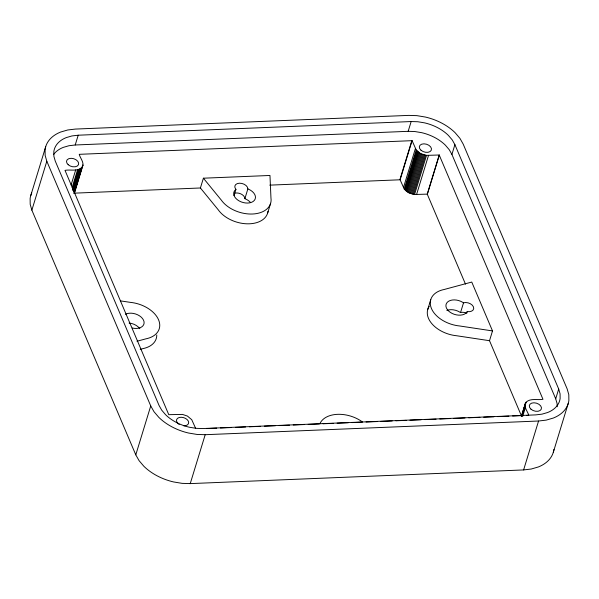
<?xml version="1.0" encoding="UTF-8"?>
<svg xmlns="http://www.w3.org/2000/svg" width="599" height="599" viewBox="0 0 599 599"><rect width="100%" height="100%" fill="white"/><g stroke="black" fill="none" stroke-linecap="round" stroke-linejoin="round"><path stroke-width="0.9" d="M195.559 428.203L191.755 419.719L187.435 416.073L182.493 414.418L168.768 414.673L64.999 170.356C70.345 169.292 77.436 171.726 81.846 167.48C85.253 163.392 80.139 158.301 79.233 154.325L412.082 140.668L416.215 149.937L420.543 153.576L426.503 155.373L439.209 154.999L542.971 399.301C537.625 400.364 530.534 397.923 526.124 402.176C522.717 406.264 527.831 411.348 528.737 415.332L526.618 415.421M557.235 406.721L557.085 403.584L555.707 398.814L451.916 154.437L449.257 149.72L445.401 145.198A35.895 23.219 17 0 0 421.689 132.671L414.83 131.533L408.166 131.323L75.212 144.988L68.952 145.729L63.277 147.376A35.895 23.219 17 0 0 53.7 154.37M30.729 195.686L45.681 146.777M553.918 449.43A44.903 29.044 17 0 1 538.351 466.958L531.253 469.024L523.608 469.93L190.242 483.61L182.103 483.356L173.523 481.933A44.903 29.044 17 0 1 143.857 466.262L139.035 460.601L135.786 454.843L31.867 210.159L46.819 161.251L45.15 155.426L45.082 149.57A44.903 29.044 17 0 1 60.649 132.042L67.747 129.976L75.392 129.07L408.758 115.39L416.897 115.644L425.477 117.067A44.903 29.044 17 0 1 455.143 132.738L459.965 138.399L463.214 144.157L567.133 388.841L568.803 394.666L568.87 400.521A44.903 29.044 17 0 1 553.304 418.05L546.206 420.116L538.561 421.015L205.195 434.702L197.056 434.447L188.475 433.017A44.903 29.044 17 0 1 158.81 417.346L153.988 411.693L150.738 405.935L46.819 161.251M75.212 144.988L78.207 135.209L411.161 121.545L417.825 121.747L424.684 122.885A35.895 23.219 17 0 1 448.396 135.411L452.252 139.934L454.903 144.651L558.702 389.036L560.072 393.805L560.125 398.485A35.895 23.219 17 0 1 547.688 412.494L542.013 414.149L535.746 414.882L202.791 428.547L196.128 428.345L189.269 427.207A35.895 23.219 17 0 1 165.556 414.68L161.7 410.158L159.049 405.441L55.25 161.056L53.88 156.287L53.828 151.607A35.895 23.219 17 0 1 66.272 137.598L71.94 135.943L78.207 135.209M71.071 185.031L75.699 169.914M72.15 187.48L77.585 169.697M72.479 189.044L78.462 169.48M72.756 190.542L79.278 169.203M73.512 190.197L80.034 168.858M73.647 191.575L80.723 168.454M73.984 192.002L81.322 167.99M73.962 193.267L81.846 167.48M74.119 193.597L82.774 165.212M74.426 193.245L82.999 165.01M268.008 211.357A27.217 17.603 17 0 1 246.96 223.809A27.217 17.603 17 0 1 218.283 209.852L200.41 187.981L203.398 178.195L269.969 175.47L270.958 198.029A27.217 17.603 17 0 1 252.471 214.015A27.217 17.603 17 0 1 221.278 200.066L203.398 178.195M135.786 454.843L150.738 405.935M234.022 195.588L235.931 189.366A6.709 4.335 17 0 1 239.39 183.204A6.709 4.335 17 0 1 247.874 188.872L248.667 189.254A11.179 7.225 17 0 1 254.388 200.328A11.179 7.225 17 0 1 239.203 200.957A11.179 7.225 17 0 1 235.474 189.793L235.931 189.366M250.599 202.582A11.179 7.225 17 0 0 245.68 199.033L244.879 198.658L247.874 188.872M267.648 213.049L270.636 203.271M190.242 483.61L205.195 434.702M408.166 131.323L411.161 121.545M269.767 185.136L399.855 179.797L411.82 140.668M465.49 284.143L427.244 194.121L414.545 194.503L408.578 192.706L404.25 189.067L400.117 179.79L412.082 140.668M403.449 187.644L415.414 148.515M404.25 189.067L416.215 149.937M404.789 189.756L416.747 150.626M405.403 190.415L417.368 151.292M406.1 191.051L418.065 151.921M406.863 191.65L418.828 152.52M407.694 192.197L419.659 153.074M408.578 192.706L420.543 153.576M409.506 193.163L421.471 154.033M410.48 193.552L422.445 154.43M411.476 193.889L423.441 154.767M412.494 194.158L424.451 155.036M413.52 194.368L425.477 155.238M414.545 194.503L426.503 155.373M416.552 194.563L428.51 155.433M427.244 194.121L439.209 154.999M427.342 194.316L439.299 155.186M451.916 154.437L454.903 144.651M427.753 309.466L430.741 299.687M466.059 312.94A6.709 4.335 17 0 0 460.541 312.581L463.529 302.794L462.787 302.36A11.179 7.225 17 0 0 447.326 302.255A11.179 7.225 17 0 0 452.058 313.397A11.179 7.225 17 0 0 466.898 312.049L467.257 311.562A6.709 4.335 17 0 0 473.442 306.853A6.709 4.335 17 0 0 463.529 302.794M466.711 313.344L467.257 311.562M521.489 415.991L489.518 340.704L492.505 330.925L471.757 282.062L444.114 289.504A27.217 17.603 17 0 0 431.475 308.575A27.217 17.603 17 0 0 459.605 325.968L492.505 330.925M521.31 416.425L525.353 403.337M521.617 416.073L525.697 402.738M521.669 416.006L524.926 405.336M521.774 416.402L523.137 411.955M523.676 410.18L526.124 402.176M521.999 415.818L524.986 406.04M522.687 416.372L525.405 407.477M523.608 469.93L538.561 421.015M555.707 398.814L558.702 389.036M553.319 452.223L568.271 403.314M136.999 341.243L145.909 338.839A27.217 17.603 17 0 0 158.555 319.776A27.217 17.603 17 0 0 130.425 302.375L120.369 300.863M140.248 349.344L142.921 348.625A27.217 17.603 17 0 0 156.766 334.998M74.957 193.133L200.41 187.981M206.423 428.562L216.688 428.143M220.425 427.993L231.626 427.529M235.362 427.379L245.627 426.96M249.364 426.802L260.565 426.346M264.301 426.189L275.503 425.732M279.239 425.575L289.504 425.155M293.24 425.005L304.442 424.541M308.171 424.392L319.379 423.927M323.108 423.778L333.381 423.358M337.11 423.201L348.319 422.744M352.047 422.587L362.32 422.168M366.049 422.01L377.258 421.554M380.986 421.404L392.188 420.94M395.924 420.79L406.189 420.363M409.926 420.213L421.127 419.757M424.863 419.599L436.065 419.143M439.801 418.986L450.066 418.566M453.802 418.416L465.004 417.952M468.74 417.803L479.941 417.338M483.678 417.189L493.943 416.762M497.679 416.612L508.88 416.155M512.617 415.998L522.882 415.579M489.518 340.704L456.618 335.747A27.217 17.603 17 0 1 429.221 306.321M460.541 312.581L459.792 312.139A11.179 7.225 17 0 0 446.839 310.424M31.867 210.159L30.197 204.334L30.13 198.479A44.903 29.044 17 0 1 31.74 193.02M178.292 423.778A6.26 4.051 17 0 1 179.146 417.525A6.26 4.051 17 0 1 188.191 420.887A6.26 4.051 17 0 1 183.811 425.829M179.221 424.444A6.26 4.051 17 0 1 178.734 424.122M234.673 193.26A6.709 4.335 17 0 1 235.796 193.035L237.017 192.983A6.709 4.335 17 0 1 244.362 196.869L244.587 197.311A6.709 4.335 17 0 1 244.879 198.658M129.085 323.026A11.179 7.225 17 0 1 139.807 328.686M320.001 423.456A27.217 17.603 17 0 1 362.125 421.733M125.461 314.28A11.179 7.225 17 0 1 143.453 320.008A11.179 7.225 17 0 1 132.244 328.027M530.969 409.177A6.26 4.051 17 0 0 541.241 409.244A6.26 4.051 17 0 0 533.956 402.783A6.26 4.051 17 0 0 530.969 409.177M420.977 150.214A6.26 4.051 17 0 0 431.25 150.282A6.26 4.051 17 0 0 423.972 143.827A6.26 4.051 17 0 0 420.977 150.214M68.166 164.695A6.26 4.051 17 0 0 78.439 164.762A6.26 4.051 17 0 0 71.154 158.308A6.26 4.051 17 0 0 68.166 164.695"/></g></svg>
